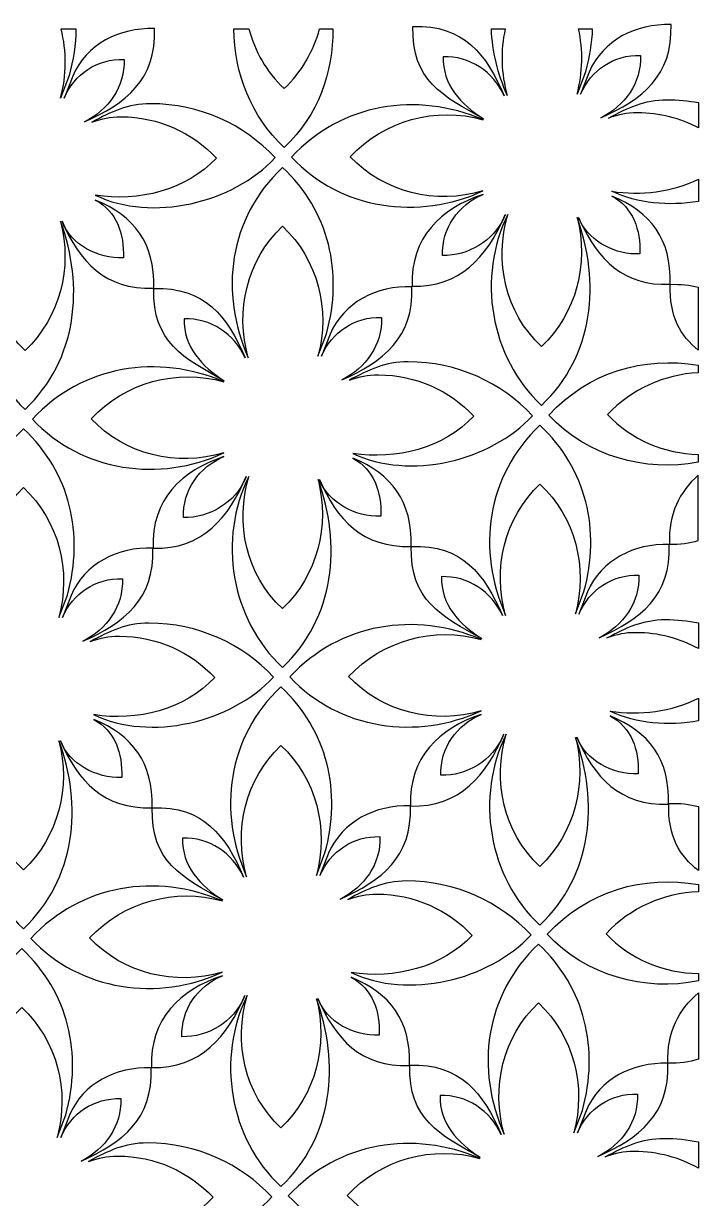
# Model space of a CAD drawing. Header units: centimetres. Extents: x -48 to 48, y -64 to 64.
# Drawn here: x -25.9 to -2.96, y 24.07 to 64.02 of the extents above; entities that cross this region are included whole.
import ezdxf

# ---------------------------------------------------------------- set-up
doc = ezdxf.new("R2010")
doc.units = ezdxf.units.CM
doc.header["$MEASUREMENT"] = 0
doc.layers.add('layer 1', color=7, linetype='Continuous')

msp = doc.modelspace()

# ---------------------------------------------------------------- linework, layer by layer
at = {"layer": 'layer 1', "color": 242}
for points, knots in [([(-10.27486, 60.78703), (-11.03742, 61.26565), (-11.66778, 61.95829), (-11.63855, 62.89127), (-11.63855, 62.89127), (-10.74426, 62.9252), (-9.92853, 62.38126), (-9.56563, 61.56801), (-9.56563, 61.56801), (-10.16423, 62.97254), (-10.94675, 63.98791), (-12.66688, 63.92264), (-12.66688, 63.92264), (-12.72422, 62.09291), (-11.63832, 61.54054), (-10.27486, 60.78703)], [0, 0, 0, 0, 0.2, 0.2, 0.2, 0.2, 0.4, 0.4, 0.4, 0.4, 0.6, 0.6, 0.6, 0.6, 1, 1, 1, 1]), ([(-6.9712, 61.61883), (-6.9712, 61.61883), (-6.67866, 62.37373), (-6.67866, 62.37373), (-6.67866, 62.37373), (-6.21003, 63.45595), (-5.10361, 64.02444), (-3.89768, 63.98635), (-3.89768, 63.98635), (-3.83168, 62.2343), (-4.87888, 61.44829), (-6.2799, 60.8158), (-6.2799, 60.8158), (-5.46859, 61.2187), (-4.89753, 62.00684), (-4.93268, 62.93999), (-4.93268, 62.93999), (-5.84635, 62.96885), (-6.61263, 62.44345), (-6.9712, 61.61883)], [0, 0, 0, 0, 0.16666667, 0.16666667, 0.16666667, 0.16666667, 0.33333333, 0.33333333, 0.33333333, 0.33333333, 0.5, 0.5, 0.5, 0.5, 0.66666667, 0.66666667, 0.66666667, 0.66666667, 1, 1, 1, 1]), ([(-24.12117, 63.83977), (-24.12117, 63.83977), (-24.62633, 63.83978), (-24.62633, 63.83978), (-24.62633, 63.83978), (-24.42982, 63.08228), (-24.43289, 62.27012), (-24.64368, 61.48731), (-24.64368, 61.48731), (-24.64368, 61.48731), (-24.35476, 62.25109), (-24.35476, 62.25109), (-24.35476, 62.25109), (-24.20697, 62.78259), (-24.12885, 63.31575), (-24.12117, 63.83977)], [0, 0, 0, 0, 0.2, 0.2, 0.2, 0.2, 0.4, 0.4, 0.4, 0.4, 0.6, 0.6, 0.6, 0.6, 1, 1, 1, 1]), ([(-24.52376, 61.48336), (-24.52376, 61.48336), (-24.23122, 62.23826), (-24.23122, 62.23826), (-24.23122, 62.23826), (-23.76259, 63.32048), (-22.65617, 63.88897), (-21.45024, 63.85088), (-21.45024, 63.85088), (-21.38424, 62.09883), (-22.43144, 61.31282), (-23.83246, 60.68033), (-23.83246, 60.68033), (-23.02115, 61.08323), (-22.45009, 61.87137), (-22.48524, 62.80452), (-22.48524, 62.80452), (-23.39891, 62.83338), (-24.16519, 62.30798), (-24.52376, 61.48336)], [0, 0, 0, 0, 0.16666667, 0.16666667, 0.16666667, 0.16666667, 0.33333333, 0.33333333, 0.33333333, 0.33333333, 0.5, 0.5, 0.5, 0.5, 0.66666667, 0.66666667, 0.66666667, 0.66666667, 1, 1, 1, 1]), ([(-15.38981, 63.83975), (-15.38981, 63.83975), (-15.84224, 63.83975), (-15.84224, 63.83975), (-15.84224, 63.83975), (-16.04686, 63.07889), (-16.44985, 62.37239), (-17.04233, 61.81187), (-17.04233, 61.81187), (-17.6507, 62.38063), (-18.04763, 63.08315), (-18.24123, 63.83976), (-18.24123, 63.83976), (-18.24123, 63.83976), (-18.75179, 63.83976), (-18.75179, 63.83976), (-18.75179, 63.83976), (-18.74844, 62.34904), (-18.16599, 60.86213), (-17.04259, 59.81187), (-17.04259, 59.81187), (-15.87883, 60.91287), (-15.37599, 62.35892), (-15.38981, 63.83975)], [0, 0, 0, 0, 0.14285714, 0.14285714, 0.14285714, 0.14285714, 0.28571429, 0.28571429, 0.28571429, 0.28571429, 0.42857143, 0.42857143, 0.42857143, 0.42857143, 0.57142857, 0.57142857, 0.57142857, 0.57142857, 0.71428571, 0.71428571, 0.71428571, 0.71428571, 1, 1, 1, 1]), ([(-9.53221, 63.83977), (-9.53221, 63.83977), (-10.00233, 63.83977), (-10.00233, 63.83977), (-10.00233, 63.83977), (-9.96921, 63.07906), (-9.78571, 62.31049), (-9.46063, 61.57162), (-9.46063, 61.57162), (-9.67408, 62.31993), (-9.69574, 63.10216), (-9.53221, 63.83977)], [0, 0, 0, 0, 0.25, 0.25, 0.25, 0.25, 0.5, 0.5, 0.5, 0.5, 1, 1, 1, 1]), ([(-6.57216, 63.83977), (-6.57216, 63.83977), (-7.04089, 63.83977), (-7.04089, 63.83977), (-7.04089, 63.83977), (-6.87836, 63.12142), (-6.89284, 62.35912), (-7.09112, 61.62278), (-7.09112, 61.62278), (-7.09112, 61.62278), (-6.8022, 62.38656), (-6.8022, 62.38656), (-6.8022, 62.38656), (-6.66713, 62.87232), (-6.59025, 63.35948), (-6.57216, 63.83977)], [0, 0, 0, 0, 0.2, 0.2, 0.2, 0.2, 0.4, 0.4, 0.4, 0.4, 0.6, 0.6, 0.6, 0.6, 1, 1, 1, 1]), ([(-10.2918, 58.33138), (-12.46554, 57.32454), (-15.10935, 57.68357), (-16.79644, 59.48031), (-16.79644, 59.48031), (-15.08705, 61.32257), (-12.54001, 61.71098), (-10.28676, 60.75405), (-10.28676, 60.75405), (-11.8862, 61.20762), (-13.64913, 60.73069), (-14.79644, 59.4942), (-14.79644, 59.4942), (-13.65438, 58.27791), (-11.88564, 57.8564), (-10.2918, 58.33138)], [0, 0, 0, 0, 0.2, 0.2, 0.2, 0.2, 0.4, 0.4, 0.4, 0.4, 0.6, 0.6, 0.6, 0.6, 1, 1, 1, 1]), ([(-23.5766, 60.67099), (-22.91804, 61.02113), (-22.35857, 61.29678), (-21.58254, 61.29678), (-21.58254, 61.29678), (-19.91375, 61.29678), (-18.40896, 60.59173), (-17.349, 59.46288), (-17.349, 59.46288), (-18.78656, 57.91359), (-21.52485, 57.26264), (-23.46305, 58.18403), (-23.46305, 58.18403), (-21.99865, 57.94938), (-20.36068, 58.35868), (-19.349, 59.44899), (-19.349, 59.44899), (-20.15956, 60.31224), (-21.31028, 60.85139), (-22.58641, 60.85139), (-22.58641, 60.85139), (-22.98028, 60.85139), (-23.20768, 60.79214), (-23.5766, 60.67099)], [0, 0, 0, 0, 0.14285714, 0.14285714, 0.14285714, 0.14285714, 0.28571429, 0.28571429, 0.28571429, 0.28571429, 0.42857143, 0.42857143, 0.42857143, 0.42857143, 0.57142857, 0.57142857, 0.57142857, 0.57142857, 0.71428571, 0.71428571, 0.71428571, 0.71428571, 1, 1, 1, 1]), ([(-2.96367, 60.47514), (-2.96367, 60.47514), (-2.96367, 61.3344), (-2.96367, 61.3344), (-2.96367, 61.3344), (-3.30936, 61.39865), (-3.66577, 61.43225), (-4.02998, 61.43225), (-4.02998, 61.43225), (-4.80601, 61.43225), (-5.36548, 61.1566), (-6.02404, 60.80646), (-6.02404, 60.80646), (-5.65512, 60.92761), (-5.42772, 60.98686), (-5.03385, 60.98686), (-5.03385, 60.98686), (-4.28639, 60.98686), (-3.58194, 60.80188), (-2.96367, 60.47514)], [0, 0, 0, 0, 0.16666667, 0.16666667, 0.16666667, 0.16666667, 0.33333333, 0.33333333, 0.33333333, 0.33333333, 0.5, 0.5, 0.5, 0.5, 0.66666667, 0.66666667, 0.66666667, 0.66666667, 1, 1, 1, 1]), ([(-15.8963, 52.71153), (-15.46976, 54.29553), (-15.89371, 55.99959), (-17.10079, 57.12808), (-17.10079, 57.12808), (-18.30904, 55.985), (-18.71826, 54.24651), (-18.26581, 52.66037), (-18.26581, 52.66037), (-19.24665, 54.8897), (-18.93847, 57.38928), (-17.10053, 59.12808), (-17.10053, 59.12808), (-15.51417, 57.64501), (-15.03113, 55.54762), (-15.60738, 53.47531), (-15.60738, 53.47531), (-15.60738, 53.47531), (-15.8963, 52.71153), (-15.8963, 52.71153)], [0, 0, 0, 0, 0.16666667, 0.16666667, 0.16666667, 0.16666667, 0.33333333, 0.33333333, 0.33333333, 0.33333333, 0.5, 0.5, 0.5, 0.5, 0.66666667, 0.66666667, 0.66666667, 0.66666667, 1, 1, 1, 1]), ([(-2.96367, 57.97521), (-2.96367, 57.97521), (-2.96367, 58.73114), (-2.96367, 58.73114), (-2.96367, 58.73114), (-3.86224, 58.29516), (-4.92562, 58.1617), (-5.91049, 58.3195), (-5.91049, 58.3195), (-5.02799, 57.89998), (-3.9796, 57.80643), (-2.96367, 57.97521)], [0, 0, 0, 0, 0.25, 0.25, 0.25, 0.25, 0.5, 0.5, 0.5, 0.5, 1, 1, 1, 1]), ([(-23.46176, 58.02178), (-22.14305, 57.47519), (-21.43018, 56.5641), (-21.47856, 55.02055), (-21.47856, 55.02055), (-23.13264, 54.95779), (-24.00161, 55.93717), (-24.59375, 57.29764), (-24.59375, 57.29764), (-24.28428, 56.50478), (-23.38788, 56.01848), (-22.50689, 56.05192), (-22.50689, 56.05192), (-22.48107, 56.87577), (-22.73477, 57.63281), (-23.46176, 58.02178)], [0, 0, 0, 0, 0.2, 0.2, 0.2, 0.2, 0.4, 0.4, 0.4, 0.4, 0.6, 0.6, 0.6, 0.6, 1, 1, 1, 1]), ([(-9.57784, 57.41508), (-10.15746, 56.0913), (-11.07154, 55.04105), (-12.6952, 55.09231), (-12.6952, 55.09231), (-12.75732, 56.74056), (-11.7208, 57.73637), (-10.28666, 58.20928), (-10.28666, 58.20928), (-11.12888, 57.85828), (-11.69487, 57.05873), (-11.6602, 56.13867), (-11.6602, 56.13867), (-10.80158, 56.11157), (-9.93722, 56.62936), (-9.57784, 57.41508)], [0, 0, 0, 0, 0.2, 0.2, 0.2, 0.2, 0.4, 0.4, 0.4, 0.4, 0.6, 0.6, 0.6, 0.6, 1, 1, 1, 1]), ([(-5.9092, 58.15725), (-4.59049, 57.61066), (-3.87762, 56.69957), (-3.926, 55.15602), (-3.926, 55.15602), (-5.51937, 55.09556), (-6.38417, 56.00224), (-6.97482, 57.28497), (-6.97482, 57.28497), (-6.61722, 56.58026), (-5.77903, 56.15609), (-4.95433, 56.18739), (-4.95433, 56.18739), (-4.92851, 57.01124), (-5.18221, 57.76828), (-5.9092, 58.15725)], [0, 0, 0, 0, 0.2, 0.2, 0.2, 0.2, 0.4, 0.4, 0.4, 0.4, 0.6, 0.6, 0.6, 0.6, 1, 1, 1, 1]), ([(-24.64143, 57.29191), (-23.83453, 55.09771), (-24.06343, 52.59417), (-25.85009, 50.90386), (-25.85009, 50.90386), (-27.61224, 52.55129), (-28.04341, 55.27306), (-26.99634, 57.39867), (-26.99634, 57.39867), (-27.45505, 55.7957), (-27.09622, 54.06909), (-25.84983, 52.90386), (-25.84983, 52.90386), (-24.66336, 54.02634), (-24.23677, 55.73412), (-24.64143, 57.29191)], [0, 0, 0, 0, 0.2, 0.2, 0.2, 0.2, 0.4, 0.4, 0.4, 0.4, 0.6, 0.6, 0.6, 0.6, 1, 1, 1, 1]), ([(-7.08887, 57.42738), (-6.28197, 55.23318), (-6.51087, 52.72964), (-8.29753, 51.03933), (-8.29753, 51.03933), (-10.05968, 52.68676), (-10.49085, 55.40853), (-9.44378, 57.53414), (-9.44378, 57.53414), (-9.90249, 55.93117), (-9.54366, 54.20456), (-8.29727, 53.03933), (-8.29727, 53.03933), (-7.1108, 54.16181), (-6.68421, 55.86959), (-7.08887, 57.42738)], [0, 0, 0, 0, 0.2, 0.2, 0.2, 0.2, 0.4, 0.4, 0.4, 0.4, 0.6, 0.6, 0.6, 0.6, 1, 1, 1, 1]), ([(-9.52663, 57.5347), (-9.5434, 57.49459), (-9.56048, 57.45472), (-9.57784, 57.41508), (-9.57784, 57.41508), (-9.57098, 57.43009), (-9.56425, 57.44515), (-9.55776, 57.46035), (-9.55776, 57.46035), (-9.54639, 57.48695), (-9.53682, 57.50752), (-9.52663, 57.5347)], [0, 0, 0, 0, 0.25, 0.25, 0.25, 0.25, 0.5, 0.5, 0.5, 0.5, 1, 1, 1, 1]), ([(-6.97482, 57.28497), (-6.99732, 57.33385), (-7.01946, 57.38318), (-7.04119, 57.43311), (-7.04119, 57.43311), (-7.02142, 57.38245), (-6.99923, 57.33308), (-6.97482, 57.28497)], [0, 0, 0, 0, 0.33333333, 0.33333333, 0.33333333, 0.33333333, 1, 1, 1, 1]), ([(-2.96962, 52.91234), (-2.96962, 52.91234), (-2.96961, 55.0605), (-2.96961, 55.0605), (-2.96961, 55.0605), (-3.25156, 55.13314), (-3.56687, 55.16577), (-3.92218, 55.1523), (-3.92218, 55.1523), (-3.95673, 54.04957), (-3.57605, 53.41079), (-2.96962, 52.91234)], [0, 0, 0, 0, 0.25, 0.25, 0.25, 0.25, 0.5, 0.5, 0.5, 0.5, 1, 1, 1, 1]), ([(-19.08004, 51.87578), (-19.8426, 52.3544), (-20.47296, 53.04704), (-20.44373, 53.98002), (-20.44373, 53.98002), (-19.54944, 54.01395), (-18.73371, 53.47001), (-18.37081, 52.65676), (-18.37081, 52.65676), (-18.96941, 54.06129), (-19.75193, 55.07666), (-21.47206, 55.01139), (-21.47206, 55.01139), (-21.5294, 53.18166), (-20.4435, 52.62929), (-19.08004, 51.87578)], [0, 0, 0, 0, 0.2, 0.2, 0.2, 0.2, 0.4, 0.4, 0.4, 0.4, 0.6, 0.6, 0.6, 0.6, 1, 1, 1, 1]), ([(-15.77638, 52.70758), (-15.77638, 52.70758), (-15.48384, 53.46248), (-15.48384, 53.46248), (-15.48384, 53.46248), (-15.01521, 54.5447), (-13.90879, 55.11319), (-12.70286, 55.0751), (-12.70286, 55.0751), (-12.63686, 53.32305), (-13.68406, 52.53704), (-15.08508, 51.90455), (-15.08508, 51.90455), (-14.27377, 52.30745), (-13.70271, 53.09559), (-13.73786, 54.02874), (-13.73786, 54.02874), (-14.65153, 54.0576), (-15.41781, 53.5322), (-15.77638, 52.70758)], [0, 0, 0, 0, 0.16666667, 0.16666667, 0.16666667, 0.16666667, 0.33333333, 0.33333333, 0.33333333, 0.33333333, 0.5, 0.5, 0.5, 0.5, 0.66666667, 0.66666667, 0.66666667, 0.66666667, 1, 1, 1, 1]), ([(-19.09698, 49.42013), (-21.27072, 48.41329), (-23.91453, 48.77232), (-25.60162, 50.56906), (-25.60162, 50.56906), (-23.89223, 52.41132), (-21.34519, 52.79973), (-19.09194, 51.8428), (-19.09194, 51.8428), (-20.69138, 52.29637), (-22.45431, 51.81944), (-23.60162, 50.58295), (-23.60162, 50.58295), (-22.45956, 49.36666), (-20.69082, 48.94515), (-19.09698, 49.42013)], [0, 0, 0, 0, 0.2, 0.2, 0.2, 0.2, 0.4, 0.4, 0.4, 0.4, 0.6, 0.6, 0.6, 0.6, 1, 1, 1, 1]), ([(-14.82922, 51.89521), (-14.17066, 52.24535), (-13.61119, 52.521), (-12.83516, 52.521), (-12.83516, 52.521), (-11.16637, 52.521), (-9.66158, 51.81595), (-8.60162, 50.6871), (-8.60162, 50.6871), (-10.03918, 49.13781), (-12.77747, 48.48686), (-14.71567, 49.40825), (-14.71567, 49.40825), (-13.25127, 49.1736), (-11.6133, 49.5829), (-10.60162, 50.67321), (-10.60162, 50.67321), (-11.41218, 51.53646), (-12.5629, 52.07561), (-13.83903, 52.07561), (-13.83903, 52.07561), (-14.2329, 52.07561), (-14.4603, 52.01636), (-14.82922, 51.89521)], [0, 0, 0, 0, 0.14285714, 0.14285714, 0.14285714, 0.14285714, 0.28571429, 0.28571429, 0.28571429, 0.28571429, 0.42857143, 0.42857143, 0.42857143, 0.42857143, 0.57142857, 0.57142857, 0.57142857, 0.57142857, 0.71428571, 0.71428571, 0.71428571, 0.71428571, 1, 1, 1, 1]), ([(-2.96961, 49.10736), (-2.96961, 49.10736), (-2.96962, 49.37179), (-2.96962, 49.37179), (-2.96962, 49.37179), (-4.12145, 49.40041), (-5.24353, 49.86311), (-6.05174, 50.72386), (-6.05174, 50.72386), (-5.2404, 51.59826), (-4.12118, 52.09285), (-2.96963, 52.1471), (-2.96963, 52.1471), (-2.96963, 52.1471), (-2.96961, 52.40416), (-2.96961, 52.40416), (-2.96961, 52.40416), (-4.81425, 52.71743), (-6.69633, 52.17073), (-8.05174, 50.70997), (-8.05174, 50.70997), (-6.71994, 49.29161), (-4.79193, 48.7692), (-2.96961, 49.10736)], [0, 0, 0, 0, 0.14285714, 0.14285714, 0.14285714, 0.14285714, 0.28571429, 0.28571429, 0.28571429, 0.28571429, 0.42857143, 0.42857143, 0.42857143, 0.42857143, 0.57142857, 0.57142857, 0.57142857, 0.57142857, 0.71428571, 0.71428571, 0.71428571, 0.71428571, 1, 1, 1, 1]), ([(-7.14798, 43.94609), (-6.72144, 45.53009), (-7.14539, 47.23415), (-8.35247, 48.36264), (-8.35247, 48.36264), (-9.56072, 47.21956), (-9.96994, 45.48107), (-9.51749, 43.89493), (-9.51749, 43.89493), (-10.49833, 46.12426), (-10.19015, 48.62384), (-8.35221, 50.36264), (-8.35221, 50.36264), (-6.76585, 48.87957), (-6.28281, 46.78218), (-6.85906, 44.70987), (-6.85906, 44.70987), (-6.85906, 44.70987), (-7.14798, 43.94609), (-7.14798, 43.94609)], [0, 0, 0, 0, 0.16666667, 0.16666667, 0.16666667, 0.16666667, 0.33333333, 0.33333333, 0.33333333, 0.33333333, 0.5, 0.5, 0.5, 0.5, 0.66666667, 0.66666667, 0.66666667, 0.66666667, 1, 1, 1, 1]), ([(-24.69977, 43.8254), (-24.27323, 45.4094), (-24.69718, 47.11346), (-25.90426, 48.24195), (-25.90426, 48.24195), (-27.11251, 47.09887), (-27.52173, 45.36038), (-27.06928, 43.77424), (-27.06928, 43.77424), (-28.05012, 46.00357), (-27.74194, 48.50315), (-25.904, 50.24195), (-25.904, 50.24195), (-24.31764, 48.75888), (-23.8346, 46.66149), (-24.41085, 44.58918), (-24.41085, 44.58918), (-24.41085, 44.58918), (-24.69977, 43.8254), (-24.69977, 43.8254)], [0, 0, 0, 0, 0.16666667, 0.16666667, 0.16666667, 0.16666667, 0.33333333, 0.33333333, 0.33333333, 0.33333333, 0.5, 0.5, 0.5, 0.5, 0.66666667, 0.66666667, 0.66666667, 0.66666667, 1, 1, 1, 1]), ([(-18.33181, 48.62345), (-18.9085, 47.24391), (-19.82809, 46.12826), (-21.50038, 46.18106), (-21.50038, 46.18106), (-21.5625, 47.82931), (-20.52598, 48.82512), (-19.09184, 49.29803), (-19.09184, 49.29803), (-19.93406, 48.94703), (-20.50005, 48.14748), (-20.46538, 47.22742), (-20.46538, 47.22742), (-19.59036, 47.1998), (-18.70933, 47.73804), (-18.36294, 48.5491), (-18.36294, 48.5491), (-18.35157, 48.5757), (-18.342, 48.59627), (-18.33181, 48.62345)], [0, 0, 0, 0, 0.16666667, 0.16666667, 0.16666667, 0.16666667, 0.33333333, 0.33333333, 0.33333333, 0.33333333, 0.5, 0.5, 0.5, 0.5, 0.66666667, 0.66666667, 0.66666667, 0.66666667, 1, 1, 1, 1]), ([(-14.71438, 49.246), (-13.39567, 48.69941), (-12.6828, 47.78832), (-12.73118, 46.24477), (-12.73118, 46.24477), (-14.38526, 46.18201), (-15.25423, 47.16139), (-15.84637, 48.52186), (-15.84637, 48.52186), (-15.5369, 47.729), (-14.6405, 47.2427), (-13.75951, 47.27614), (-13.75951, 47.27614), (-13.73369, 48.09999), (-13.98739, 48.85703), (-14.71438, 49.246)], [0, 0, 0, 0, 0.2, 0.2, 0.2, 0.2, 0.4, 0.4, 0.4, 0.4, 0.6, 0.6, 0.6, 0.6, 1, 1, 1, 1]), ([(-15.89405, 48.51613), (-15.08715, 46.32193), (-15.31605, 43.81839), (-17.10271, 42.12808), (-17.10271, 42.12808), (-18.86486, 43.77551), (-19.29603, 46.49728), (-18.24896, 48.62289), (-18.24896, 48.62289), (-18.70767, 47.01992), (-18.34884, 45.29331), (-17.10245, 44.12808), (-17.10245, 44.12808), (-15.91598, 45.25056), (-15.48939, 46.95834), (-15.89405, 48.51613)], [0, 0, 0, 0, 0.2, 0.2, 0.2, 0.2, 0.4, 0.4, 0.4, 0.4, 0.6, 0.6, 0.6, 0.6, 1, 1, 1, 1]), ([(-2.96961, 46.44173), (-3.26432, 46.35353), (-3.58992, 46.31059), (-3.9505, 46.32197), (-3.9505, 46.32197), (-3.98893, 47.34204), (-3.6066, 48.11224), (-2.96962, 48.66323), (-2.96962, 48.66323), (-2.96962, 48.66323), (-2.96961, 46.44173), (-2.96961, 46.44173)], [0, 0, 0, 0, 0.25, 0.25, 0.25, 0.25, 0.5, 0.5, 0.5, 0.5, 1, 1, 1, 1]), ([(-7.02806, 43.94214), (-7.02806, 43.94214), (-6.73552, 44.69704), (-6.73552, 44.69704), (-6.73552, 44.69704), (-6.26689, 45.77926), (-5.16047, 46.34775), (-3.95454, 46.30966), (-3.95454, 46.30966), (-3.88854, 44.55761), (-4.93574, 43.7716), (-6.33676, 43.13911), (-6.33676, 43.13911), (-5.52545, 43.54201), (-4.95439, 44.33015), (-4.98954, 45.2633), (-4.98954, 45.2633), (-5.90321, 45.29216), (-6.66949, 44.76676), (-7.02806, 43.94214)], [0, 0, 0, 0, 0.16666667, 0.16666667, 0.16666667, 0.16666667, 0.33333333, 0.33333333, 0.33333333, 0.33333333, 0.5, 0.5, 0.5, 0.5, 0.66666667, 0.66666667, 0.66666667, 0.66666667, 1, 1, 1, 1]), ([(-24.57985, 43.82145), (-24.57985, 43.82145), (-24.28731, 44.57635), (-24.28731, 44.57635), (-24.28731, 44.57635), (-23.81868, 45.65857), (-22.71226, 46.22706), (-21.50633, 46.18897), (-21.50633, 46.18897), (-21.44033, 44.43692), (-22.48753, 43.65091), (-23.88855, 43.01842), (-23.88855, 43.01842), (-23.07724, 43.42132), (-22.50618, 44.20946), (-22.54133, 45.14261), (-22.54133, 45.14261), (-23.455, 45.17147), (-24.22128, 44.64607), (-24.57985, 43.82145)], [0, 0, 0, 0, 0.16666667, 0.16666667, 0.16666667, 0.16666667, 0.33333333, 0.33333333, 0.33333333, 0.33333333, 0.5, 0.5, 0.5, 0.5, 0.66666667, 0.66666667, 0.66666667, 0.66666667, 1, 1, 1, 1]), ([(-10.33172, 43.11034), (-11.09428, 43.58896), (-11.72464, 44.2816), (-11.69541, 45.21458), (-11.69541, 45.21458), (-10.80112, 45.24851), (-9.98539, 44.70457), (-9.62249, 43.89132), (-9.62249, 43.89132), (-10.22109, 45.29585), (-11.00361, 46.31122), (-12.72374, 46.24595), (-12.72374, 46.24595), (-12.78108, 44.41622), (-11.69518, 43.86385), (-10.33172, 43.11034)], [0, 0, 0, 0, 0.2, 0.2, 0.2, 0.2, 0.4, 0.4, 0.4, 0.4, 0.6, 0.6, 0.6, 0.6, 1, 1, 1, 1]), ([(-10.34866, 40.65469), (-12.5224, 39.64785), (-15.16621, 40.00688), (-16.8533, 41.80362), (-16.8533, 41.80362), (-15.14391, 43.64588), (-12.59687, 44.03429), (-10.34362, 43.07736), (-10.34362, 43.07736), (-11.94306, 43.53093), (-13.70599, 43.054), (-14.8533, 41.81751), (-14.8533, 41.81751), (-13.71124, 40.60122), (-11.9425, 40.17971), (-10.34866, 40.65469)], [0, 0, 0, 0, 0.2, 0.2, 0.2, 0.2, 0.4, 0.4, 0.4, 0.4, 0.6, 0.6, 0.6, 0.6, 1, 1, 1, 1]), ([(-23.63269, 43.00908), (-22.97413, 43.35922), (-22.41466, 43.63487), (-21.63863, 43.63487), (-21.63863, 43.63487), (-19.96984, 43.63487), (-18.46505, 42.92982), (-17.40509, 41.80097), (-17.40509, 41.80097), (-18.84265, 40.25168), (-21.58094, 39.60073), (-23.51914, 40.52212), (-23.51914, 40.52212), (-22.05474, 40.28747), (-20.41677, 40.69677), (-19.40509, 41.78708), (-19.40509, 41.78708), (-20.21565, 42.65033), (-21.36637, 43.18948), (-22.6425, 43.18948), (-22.6425, 43.18948), (-23.03637, 43.18948), (-23.26377, 43.13023), (-23.63269, 43.00908)], [0, 0, 0, 0, 0.14285714, 0.14285714, 0.14285714, 0.14285714, 0.28571429, 0.28571429, 0.28571429, 0.28571429, 0.42857143, 0.42857143, 0.42857143, 0.42857143, 0.57142857, 0.57142857, 0.57142857, 0.57142857, 0.71428571, 0.71428571, 0.71428571, 0.71428571, 1, 1, 1, 1]), ([(-2.96367, 42.76789), (-2.96367, 42.76789), (-2.96367, 43.64687), (-2.96367, 43.64687), (-2.96367, 43.64687), (-3.32708, 43.71819), (-3.70262, 43.75556), (-4.08684, 43.75556), (-4.08684, 43.75556), (-4.86287, 43.75556), (-5.42234, 43.47991), (-6.0809, 43.12977), (-6.0809, 43.12977), (-5.71198, 43.25092), (-5.48458, 43.31017), (-5.09071, 43.31017), (-5.09071, 43.31017), (-4.32023, 43.31017), (-3.59545, 43.11363), (-2.96367, 42.76789)], [0, 0, 0, 0, 0.16666667, 0.16666667, 0.16666667, 0.16666667, 0.33333333, 0.33333333, 0.33333333, 0.33333333, 0.5, 0.5, 0.5, 0.5, 0.66666667, 0.66666667, 0.66666667, 0.66666667, 1, 1, 1, 1]), ([(-15.94913, 35.05672), (-15.52259, 36.64072), (-15.94654, 38.34478), (-17.15362, 39.47327), (-17.15362, 39.47327), (-18.36187, 38.33019), (-18.77109, 36.5917), (-18.31864, 35.00556), (-18.31864, 35.00556), (-19.29948, 37.23489), (-18.9913, 39.73447), (-17.15336, 41.47327), (-17.15336, 41.47327), (-15.567, 39.9902), (-15.08396, 37.89281), (-15.66021, 35.8205), (-15.66021, 35.8205), (-15.66021, 35.8205), (-15.94913, 35.05672), (-15.94913, 35.05672)], [0, 0, 0, 0, 0.16666667, 0.16666667, 0.16666667, 0.16666667, 0.33333333, 0.33333333, 0.33333333, 0.33333333, 0.5, 0.5, 0.5, 0.5, 0.66666667, 0.66666667, 0.66666667, 0.66666667, 1, 1, 1, 1]), ([(-2.96367, 40.30826), (-2.96367, 40.30826), (-2.96367, 41.08257), (-2.96367, 41.08257), (-2.96367, 41.08257), (-3.87403, 40.62426), (-4.96163, 40.48166), (-5.96735, 40.64281), (-5.96735, 40.64281), (-5.06838, 40.21546), (-3.99727, 40.12637), (-2.96367, 40.30826)], [0, 0, 0, 0, 0.25, 0.25, 0.25, 0.25, 0.5, 0.5, 0.5, 0.5, 1, 1, 1, 1]), ([(-23.51785, 40.35987), (-22.19914, 39.81328), (-21.48627, 38.90219), (-21.53465, 37.35864), (-21.53465, 37.35864), (-23.18873, 37.29588), (-24.0577, 38.27526), (-24.64984, 39.63573), (-24.64984, 39.63573), (-24.34037, 38.84287), (-23.44397, 38.35657), (-22.56298, 38.39001), (-22.56298, 38.39001), (-22.53716, 39.21386), (-22.79086, 39.9709), (-23.51785, 40.35987)], [0, 0, 0, 0, 0.2, 0.2, 0.2, 0.2, 0.4, 0.4, 0.4, 0.4, 0.6, 0.6, 0.6, 0.6, 1, 1, 1, 1]), ([(-9.58349, 39.85801), (-10.16018, 38.47847), (-11.07977, 37.36282), (-12.75206, 37.41562), (-12.75206, 37.41562), (-12.81418, 39.06387), (-11.77766, 40.05968), (-10.34352, 40.53259), (-10.34352, 40.53259), (-11.18574, 40.18159), (-11.75173, 39.38204), (-11.71706, 38.46198), (-11.71706, 38.46198), (-10.84204, 38.43436), (-9.96101, 38.9726), (-9.61462, 39.78366), (-9.61462, 39.78366), (-9.60325, 39.81026), (-9.59368, 39.83083), (-9.58349, 39.85801)], [0, 0, 0, 0, 0.16666667, 0.16666667, 0.16666667, 0.16666667, 0.33333333, 0.33333333, 0.33333333, 0.33333333, 0.5, 0.5, 0.5, 0.5, 0.66666667, 0.66666667, 0.66666667, 0.66666667, 1, 1, 1, 1]), ([(-5.96606, 40.48056), (-4.64735, 39.93397), (-3.93448, 39.02288), (-3.98286, 37.47933), (-3.98286, 37.47933), (-5.63694, 37.41657), (-6.50591, 38.39595), (-7.09805, 39.75642), (-7.09805, 39.75642), (-6.78858, 38.96356), (-5.89218, 38.47726), (-5.01119, 38.5107), (-5.01119, 38.5107), (-4.98537, 39.33455), (-5.23907, 40.09159), (-5.96606, 40.48056)], [0, 0, 0, 0, 0.2, 0.2, 0.2, 0.2, 0.4, 0.4, 0.4, 0.4, 0.6, 0.6, 0.6, 0.6, 1, 1, 1, 1]), ([(-24.69752, 39.63), (-23.89062, 37.4358), (-24.11952, 34.93226), (-25.90618, 33.24195), (-25.90618, 33.24195), (-27.66833, 34.88938), (-28.0995, 37.61115), (-27.05243, 39.73676), (-27.05243, 39.73676), (-27.51114, 38.13379), (-27.15231, 36.40718), (-25.90592, 35.24195), (-25.90592, 35.24195), (-24.71945, 36.36443), (-24.29286, 38.07221), (-24.69752, 39.63)], [0, 0, 0, 0, 0.2, 0.2, 0.2, 0.2, 0.4, 0.4, 0.4, 0.4, 0.6, 0.6, 0.6, 0.6, 1, 1, 1, 1]), ([(-7.14573, 39.75069), (-6.33883, 37.55649), (-6.56773, 35.05295), (-8.35439, 33.36264), (-8.35439, 33.36264), (-10.11654, 35.01007), (-10.54771, 37.73184), (-9.50064, 39.85745), (-9.50064, 39.85745), (-9.95935, 38.25448), (-9.60052, 36.52787), (-8.35413, 35.36264), (-8.35413, 35.36264), (-7.16766, 36.48512), (-6.74107, 38.1929), (-7.14573, 39.75069)], [0, 0, 0, 0, 0.2, 0.2, 0.2, 0.2, 0.4, 0.4, 0.4, 0.4, 0.6, 0.6, 0.6, 0.6, 1, 1, 1, 1]), ([(-19.13287, 34.22097), (-19.89543, 34.69959), (-20.52579, 35.39223), (-20.49656, 36.32521), (-20.49656, 36.32521), (-19.60227, 36.35914), (-18.78654, 35.8152), (-18.42364, 35.00195), (-18.42364, 35.00195), (-19.02224, 36.40648), (-19.80476, 37.42185), (-21.52489, 37.35658), (-21.52489, 37.35658), (-21.58223, 35.52685), (-20.49633, 34.97448), (-19.13287, 34.22097)], [0, 0, 0, 0, 0.2, 0.2, 0.2, 0.2, 0.4, 0.4, 0.4, 0.4, 0.6, 0.6, 0.6, 0.6, 1, 1, 1, 1]), ([(-15.82921, 35.05277), (-15.82921, 35.05277), (-15.53667, 35.80767), (-15.53667, 35.80767), (-15.53667, 35.80767), (-15.06804, 36.88989), (-13.96162, 37.45838), (-12.75569, 37.42029), (-12.75569, 37.42029), (-12.68969, 35.66824), (-13.73689, 34.88223), (-15.13791, 34.24974), (-15.13791, 34.24974), (-14.3266, 34.65264), (-13.75554, 35.44078), (-13.79069, 36.37393), (-13.79069, 36.37393), (-14.70436, 36.40279), (-15.47064, 35.87739), (-15.82921, 35.05277)], [0, 0, 0, 0, 0.16666667, 0.16666667, 0.16666667, 0.16666667, 0.33333333, 0.33333333, 0.33333333, 0.33333333, 0.5, 0.5, 0.5, 0.5, 0.66666667, 0.66666667, 0.66666667, 0.66666667, 1, 1, 1, 1]), ([(-2.9663, 35.2178), (-2.9663, 35.2178), (-2.96629, 37.39508), (-2.96629, 37.39508), (-2.96629, 37.39508), (-3.26185, 37.47786), (-3.59475, 37.51574), (-3.97297, 37.5014), (-3.97297, 37.5014), (-4.00853, 36.36623), (-3.60407, 35.72271), (-2.9663, 35.2178)], [0, 0, 0, 0, 0.25, 0.25, 0.25, 0.25, 0.5, 0.5, 0.5, 0.5, 1, 1, 1, 1]), ([(-19.14981, 31.76532), (-21.32355, 30.75848), (-23.96736, 31.11751), (-25.65445, 32.91425), (-25.65445, 32.91425), (-23.94506, 34.75651), (-21.39802, 35.14492), (-19.14477, 34.18799), (-19.14477, 34.18799), (-20.74421, 34.64156), (-22.50714, 34.16463), (-23.65445, 32.92814), (-23.65445, 32.92814), (-22.51239, 31.71185), (-20.74365, 31.29034), (-19.14981, 31.76532)], [0, 0, 0, 0, 0.2, 0.2, 0.2, 0.2, 0.4, 0.4, 0.4, 0.4, 0.6, 0.6, 0.6, 0.6, 1, 1, 1, 1]), ([(-14.88205, 34.2404), (-14.22349, 34.59054), (-13.66402, 34.86619), (-12.88799, 34.86619), (-12.88799, 34.86619), (-11.2192, 34.86619), (-9.71441, 34.16114), (-8.65445, 33.03229), (-8.65445, 33.03229), (-10.09201, 31.483), (-12.8303, 30.83205), (-14.7685, 31.75344), (-14.7685, 31.75344), (-13.3041, 31.51879), (-11.66613, 31.92809), (-10.65445, 33.0184), (-10.65445, 33.0184), (-11.46501, 33.88165), (-12.61573, 34.4208), (-13.89186, 34.4208), (-13.89186, 34.4208), (-14.28573, 34.4208), (-14.51313, 34.36155), (-14.88205, 34.2404)], [0, 0, 0, 0, 0.14285714, 0.14285714, 0.14285714, 0.14285714, 0.28571429, 0.28571429, 0.28571429, 0.28571429, 0.42857143, 0.42857143, 0.42857143, 0.42857143, 0.57142857, 0.57142857, 0.57142857, 0.57142857, 0.71428571, 0.71428571, 0.71428571, 0.71428571, 1, 1, 1, 1]), ([(-2.96629, 31.46675), (-2.96629, 31.46675), (-2.96631, 31.71987), (-2.96631, 31.71987), (-2.96631, 31.71987), (-4.13703, 31.73513), (-5.28167, 32.19874), (-6.10253, 33.07296), (-6.10253, 33.07296), (-5.27848, 33.96106), (-4.13684, 34.45733), (-2.9663, 34.49842), (-2.9663, 34.49842), (-2.9663, 34.49842), (-2.96629, 34.74382), (-2.96629, 34.74382), (-2.96629, 34.74382), (-4.82818, 35.07714), (-6.73388, 34.53411), (-8.10253, 33.05907), (-8.10253, 33.05907), (-6.75754, 31.62666), (-4.80445, 31.10802), (-2.96629, 31.46675)], [0, 0, 0, 0, 0.14285714, 0.14285714, 0.14285714, 0.14285714, 0.28571429, 0.28571429, 0.28571429, 0.28571429, 0.42857143, 0.42857143, 0.42857143, 0.42857143, 0.57142857, 0.57142857, 0.57142857, 0.57142857, 0.71428571, 0.71428571, 0.71428571, 0.71428571, 1, 1, 1, 1]), ([(-24.75663, 26.14871), (-24.33009, 27.73271), (-24.75404, 29.43677), (-25.96112, 30.56526), (-25.96112, 30.56526), (-27.16937, 29.42218), (-27.57859, 27.68369), (-27.12614, 26.09755), (-27.12614, 26.09755), (-28.10698, 28.32688), (-27.7988, 30.82646), (-25.96086, 32.56526), (-25.96086, 32.56526), (-24.3745, 31.08219), (-23.89146, 28.9848), (-24.46771, 26.91249), (-24.46771, 26.91249), (-24.46771, 26.91249), (-24.75663, 26.14871), (-24.75663, 26.14871)], [0, 0, 0, 0, 0.16666667, 0.16666667, 0.16666667, 0.16666667, 0.33333333, 0.33333333, 0.33333333, 0.33333333, 0.5, 0.5, 0.5, 0.5, 0.66666667, 0.66666667, 0.66666667, 0.66666667, 1, 1, 1, 1]), ([(-7.19806, 26.30342), (-6.77152, 27.88742), (-7.19547, 29.59148), (-8.40255, 30.71997), (-8.40255, 30.71997), (-9.6108, 29.57689), (-10.02002, 27.8384), (-9.56757, 26.25226), (-9.56757, 26.25226), (-10.54841, 28.48159), (-10.24023, 30.98117), (-8.40229, 32.71997), (-8.40229, 32.71997), (-6.81593, 31.2369), (-6.33289, 29.13951), (-6.90914, 27.0672), (-6.90914, 27.0672), (-6.90914, 27.0672), (-7.19806, 26.30342), (-7.19806, 26.30342)], [0, 0, 0, 0, 0.16666667, 0.16666667, 0.16666667, 0.16666667, 0.33333333, 0.33333333, 0.33333333, 0.33333333, 0.5, 0.5, 0.5, 0.5, 0.66666667, 0.66666667, 0.66666667, 0.66666667, 1, 1, 1, 1]), ([(-18.38464, 30.96864), (-18.96133, 29.5891), (-19.88092, 28.47345), (-21.55321, 28.52625), (-21.55321, 28.52625), (-21.61533, 30.1745), (-20.57881, 31.17031), (-19.14467, 31.64322), (-19.14467, 31.64322), (-19.98689, 31.29222), (-20.55288, 30.49267), (-20.51821, 29.57261), (-20.51821, 29.57261), (-19.64319, 29.54499), (-18.76216, 30.08323), (-18.41577, 30.89429), (-18.41577, 30.89429), (-18.4044, 30.92089), (-18.39483, 30.94146), (-18.38464, 30.96864)], [0, 0, 0, 0, 0.16666667, 0.16666667, 0.16666667, 0.16666667, 0.33333333, 0.33333333, 0.33333333, 0.33333333, 0.5, 0.5, 0.5, 0.5, 0.66666667, 0.66666667, 0.66666667, 0.66666667, 1, 1, 1, 1]), ([(-14.76721, 31.59119), (-13.4485, 31.0446), (-12.73563, 30.13351), (-12.78401, 28.58996), (-12.78401, 28.58996), (-14.43809, 28.5272), (-15.30706, 29.50658), (-15.8992, 30.86705), (-15.8992, 30.86705), (-15.58973, 30.07419), (-14.69333, 29.58789), (-13.81234, 29.62133), (-13.81234, 29.62133), (-13.78652, 30.44518), (-14.04022, 31.20222), (-14.76721, 31.59119)], [0, 0, 0, 0, 0.2, 0.2, 0.2, 0.2, 0.4, 0.4, 0.4, 0.4, 0.6, 0.6, 0.6, 0.6, 1, 1, 1, 1]), ([(-15.94688, 30.86132), (-15.13998, 28.66712), (-15.36888, 26.16358), (-17.15554, 24.47327), (-17.15554, 24.47327), (-18.91769, 26.1207), (-19.34886, 28.84247), (-18.30179, 30.96808), (-18.30179, 30.96808), (-18.7605, 29.36511), (-18.40167, 27.6385), (-17.15528, 26.47327), (-17.15528, 26.47327), (-15.96881, 27.59575), (-15.54222, 29.30353), (-15.94688, 30.86132)], [0, 0, 0, 0, 0.2, 0.2, 0.2, 0.2, 0.4, 0.4, 0.4, 0.4, 0.6, 0.6, 0.6, 0.6, 1, 1, 1, 1]), ([(-2.96629, 28.80765), (-2.96629, 28.80765), (-2.9663, 31.0581), (-2.9663, 31.0581), (-2.9663, 31.0581), (-3.63564, 30.50427), (-4.0408, 29.7197), (-4.00129, 28.67107), (-4.00129, 28.67107), (-3.61849, 28.65899), (-3.27513, 28.70813), (-2.96629, 28.80765)], [0, 0, 0, 0, 0.25, 0.25, 0.25, 0.25, 0.5, 0.5, 0.5, 0.5, 1, 1, 1, 1]), ([(-24.63671, 26.14476), (-24.63671, 26.14476), (-24.34417, 26.89966), (-24.34417, 26.89966), (-24.34417, 26.89966), (-23.87554, 27.98188), (-22.76912, 28.55037), (-21.56319, 28.51228), (-21.56319, 28.51228), (-21.49719, 26.76023), (-22.54439, 25.97422), (-23.94541, 25.34173), (-23.94541, 25.34173), (-23.1341, 25.74463), (-22.56304, 26.53277), (-22.59819, 27.46592), (-22.59819, 27.46592), (-23.51186, 27.49478), (-24.27814, 26.96938), (-24.63671, 26.14476)], [0, 0, 0, 0, 0.16666667, 0.16666667, 0.16666667, 0.16666667, 0.33333333, 0.33333333, 0.33333333, 0.33333333, 0.5, 0.5, 0.5, 0.5, 0.66666667, 0.66666667, 0.66666667, 0.66666667, 1, 1, 1, 1]), ([(-10.3818, 25.46767), (-11.14436, 25.94629), (-11.77472, 26.63893), (-11.74549, 27.57191), (-11.74549, 27.57191), (-10.8512, 27.60584), (-10.03547, 27.0619), (-9.67257, 26.24865), (-9.67257, 26.24865), (-10.27117, 27.65318), (-11.05369, 28.66855), (-12.77382, 28.60328), (-12.77382, 28.60328), (-12.83116, 26.77355), (-11.74526, 26.22118), (-10.3818, 25.46767)], [0, 0, 0, 0, 0.2, 0.2, 0.2, 0.2, 0.4, 0.4, 0.4, 0.4, 0.6, 0.6, 0.6, 0.6, 1, 1, 1, 1]), ([(-7.07814, 26.29947), (-7.07814, 26.29947), (-6.7856, 27.05437), (-6.7856, 27.05437), (-6.7856, 27.05437), (-6.31697, 28.13659), (-5.21055, 28.70508), (-4.00462, 28.66699), (-4.00462, 28.66699), (-3.93862, 26.91494), (-4.98582, 26.12893), (-6.38684, 25.49644), (-6.38684, 25.49644), (-5.57553, 25.89934), (-5.00447, 26.68748), (-5.03962, 27.62063), (-5.03962, 27.62063), (-5.95329, 27.64949), (-6.71957, 27.12409), (-7.07814, 26.29947)], [0, 0, 0, 0, 0.16666667, 0.16666667, 0.16666667, 0.16666667, 0.33333333, 0.33333333, 0.33333333, 0.33333333, 0.5, 0.5, 0.5, 0.5, 0.66666667, 0.66666667, 0.66666667, 0.66666667, 1, 1, 1, 1]), ([(-10.39874, 23.01202), (-12.57248, 22.00518), (-15.21629, 22.36421), (-16.90338, 24.16095), (-16.90338, 24.16095), (-15.19399, 26.00321), (-12.64695, 26.39162), (-10.3937, 25.43469), (-10.3937, 25.43469), (-11.99314, 25.88826), (-13.75607, 25.41133), (-14.90338, 24.17484), (-14.90338, 24.17484), (-13.76132, 22.95855), (-11.99258, 22.53704), (-10.39874, 23.01202)], [0, 0, 0, 0, 0.2, 0.2, 0.2, 0.2, 0.4, 0.4, 0.4, 0.4, 0.6, 0.6, 0.6, 0.6, 1, 1, 1, 1]), ([(-2.96367, 25.0974), (-2.96367, 25.0974), (-2.96367, 25.99415), (-2.96367, 25.99415), (-2.96367, 25.99415), (-3.34262, 26.072), (-3.73502, 26.11289), (-4.13692, 26.11289), (-4.13692, 26.11289), (-4.91295, 26.11289), (-5.47242, 25.83724), (-6.13098, 25.4871), (-6.13098, 25.4871), (-5.76206, 25.60825), (-5.53466, 25.6675), (-5.14079, 25.6675), (-5.14079, 25.6675), (-4.34987, 25.6675), (-3.60711, 25.4604), (-2.96367, 25.0974)], [0, 0, 0, 0, 0.16666667, 0.16666667, 0.16666667, 0.16666667, 0.33333333, 0.33333333, 0.33333333, 0.33333333, 0.5, 0.5, 0.5, 0.5, 0.66666667, 0.66666667, 0.66666667, 0.66666667, 1, 1, 1, 1]), ([(-23.68955, 25.33239), (-23.03099, 25.68253), (-22.47152, 25.95818), (-21.69549, 25.95818), (-21.69549, 25.95818), (-20.0267, 25.95818), (-18.52191, 25.25313), (-17.46195, 24.12428), (-17.46195, 24.12428), (-18.89951, 22.57499), (-21.6378, 21.92404), (-23.576, 22.84543), (-23.576, 22.84543), (-22.1116, 22.61078), (-20.47363, 23.02008), (-19.46195, 24.11039), (-19.46195, 24.11039), (-20.27251, 24.97364), (-21.42323, 25.51279), (-22.69936, 25.51279), (-22.69936, 25.51279), (-23.09323, 25.51279), (-23.32063, 25.45354), (-23.68955, 25.33239)], [0, 0, 0, 0, 0.14285714, 0.14285714, 0.14285714, 0.14285714, 0.28571429, 0.28571429, 0.28571429, 0.28571429, 0.42857143, 0.42857143, 0.42857143, 0.42857143, 0.57142857, 0.57142857, 0.57142857, 0.57142857, 0.71428571, 0.71428571, 0.71428571, 0.71428571, 1, 1, 1, 1])]:
    msp.add_open_spline(points, degree=3, knots=knots, dxfattribs=at)

doc.saveas('drawing.dxf')
